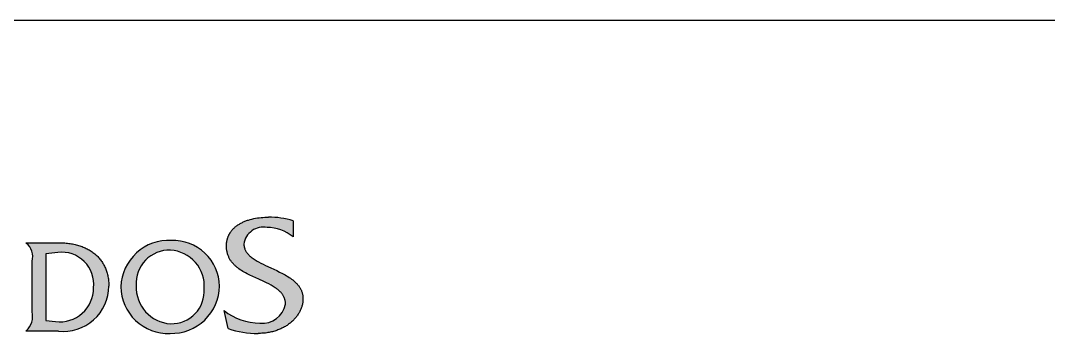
# Model space of a CAD drawing. Header units: millimetres. Extents: x 5066 to 5486, y -1867 to -1273.
# Drawn here: x 5154.71 to 5168.94, y -1717.88 to -1713.54 of the extents above; entities that cross this region are included whole.
import ezdxf

# ---------------------------------------------------------------- set-up
doc = ezdxf.new("R2010")
doc.units = ezdxf.units.MM
doc.header["$LTSCALE"] = 7
doc.header["$MEASUREMENT"] = 0
doc.layers.add('D', color=2, linetype='CONTINUOUS')
doc.layers.add('DWG', color=7, linetype='CONTINUOUS')

msp = doc.modelspace()

# ---------------------------------------------------------------- hatches: boundary and pattern name
at = {"layer": 'D', "extrusion": (0, 0, -1)}
msp.add_hatch(color=256, dxfattribs=at).paths.add_polyline_path([(-5157.585, -1717.808), (-5157.528, -1717.559), (-5157.541, -1717.569), (-5157.554, -1717.579), (-5157.568, -1717.588), (-5157.581, -1717.597), (-5157.596, -1717.606), (-5157.61, -1717.615), (-5157.624, -1717.624), (-5157.639, -1717.632), (-5157.654, -1717.64), (-5157.669, -1717.647), (-5157.684, -1717.655), (-5157.699, -1717.662), (-5157.715, -1717.668), (-5157.73, -1717.675), (-5157.746, -1717.681), (-5157.762, -1717.687), (-5157.778, -1717.692), (-5157.794, -1717.697), (-5157.81, -1717.702), (-5157.827, -1717.707), (-5157.843, -1717.711), (-5157.859, -1717.714), (-5157.876, -1717.718), (-5157.892, -1717.721), (-5157.909, -1717.724), (-5157.925, -1717.726), (-5157.942, -1717.728), (-5157.959, -1717.73), (-5157.975, -1717.732), (-5157.992, -1717.733), (-5158.008, -1717.733), (-5158.025, -1717.734), (-5158.032, -1717.734), (-5158.039, -1717.735), (-5158.046, -1717.735), (-5158.053, -1717.735), (-5158.06, -1717.735), (-5158.067, -1717.735), (-5158.074, -1717.735), (-5158.081, -1717.735), (-5158.089, -1717.734), (-5158.096, -1717.733), (-5158.103, -1717.732), (-5158.111, -1717.731), (-5158.118, -1717.73), (-5158.125, -1717.728), (-5158.133, -1717.727), (-5158.14, -1717.725), (-5158.148, -1717.723), (-5158.155, -1717.72), (-5158.162, -1717.718), (-5158.17, -1717.716), (-5158.177, -1717.713), (-5158.184, -1717.71), (-5158.191, -1717.707), (-5158.198, -1717.703), (-5158.205, -1717.7), (-5158.212, -1717.696), (-5158.219, -1717.693), (-5158.226, -1717.689), (-5158.233, -1717.684), (-5158.239, -1717.68), (-5158.246, -1717.676), (-5158.252, -1717.671), (-5158.259, -1717.666), (-5158.265, -1717.661), (-5158.271, -1717.656), (-5158.277, -1717.651), (-5158.283, -1717.646), (-5158.288, -1717.64), (-5158.294, -1717.635), (-5158.299, -1717.629), (-5158.304, -1717.623), (-5158.309, -1717.617), (-5158.314, -1717.611), (-5158.319, -1717.605), (-5158.324, -1717.599), (-5158.328, -1717.593), (-5158.332, -1717.586), (-5158.336, -1717.58), (-5158.34, -1717.573), (-5158.344, -1717.567), (-5158.348, -1717.56), (-5158.351, -1717.553), (-5158.354, -1717.547), (-5158.357, -1717.54), (-5158.36, -1717.533), (-5158.363, -1717.526), (-5158.366, -1717.52), (-5158.368, -1717.513), (-5158.37, -1717.506), (-5158.372, -1717.499), (-5158.374, -1717.492), (-5158.376, -1717.486), (-5158.378, -1717.479), (-5158.379, -1717.472), (-5158.379, -1717.464), (-5158.379, -1717.455), (-5158.378, -1717.447), (-5158.377, -1717.439), (-5158.376, -1717.431), (-5158.375, -1717.424), (-5158.373, -1717.416), (-5158.371, -1717.409), (-5158.369, -1717.401), (-5158.367, -1717.394), (-5158.364, -1717.387), (-5158.361, -1717.38), (-5158.358, -1717.373), (-5158.355, -1717.367), (-5158.352, -1717.36), (-5158.348, -1717.354), (-5158.344, -1717.347), (-5158.34, -1717.341), (-5158.336, -1717.335), (-5158.332, -1717.329), (-5158.327, -1717.323), (-5158.322, -1717.317), (-5158.317, -1717.311), (-5158.312, -1717.306), (-5158.307, -1717.3), (-5158.301, -1717.294), (-5158.296, -1717.289), (-5158.29, -1717.284), (-5158.284, -1717.278), (-5158.278, -1717.273), (-5158.272, -1717.268), (-5158.265, -1717.263), (-5158.252, -1717.253), (-5158.238, -1717.244), (-5158.224, -1717.234), (-5158.21, -1717.225), (-5158.194, -1717.216), (-5158.179, -1717.207), (-5158.147, -1717.19), (-5158.114, -1717.174), (-5158.079, -1717.158), (-5157.886, -1717.069), (-5157.846, -1717.049), (-5157.827, -1717.038), (-5157.807, -1717.028), (-5157.789, -1717.017), (-5157.77, -1717.005), (-5157.753, -1716.994), (-5157.735, -1716.982), (-5157.719, -1716.969), (-5157.711, -1716.963), (-5157.703, -1716.956), (-5157.695, -1716.949), (-5157.687, -1716.943), (-5157.68, -1716.936), (-5157.672, -1716.929), (-5157.665, -1716.921), (-5157.658, -1716.914), (-5157.652, -1716.907), (-5157.645, -1716.899), (-5157.639, -1716.891), (-5157.632, -1716.883), (-5157.627, -1716.875), (-5157.621, -1716.867), (-5157.615, -1716.859), (-5157.61, -1716.85), (-5157.605, -1716.841), (-5157.6, -1716.833), (-5157.596, -1716.824), (-5157.592, -1716.814), (-5157.588, -1716.805), (-5157.584, -1716.795), (-5157.58, -1716.785), (-5157.577, -1716.775), (-5157.574, -1716.765), (-5157.572, -1716.755), (-5157.569, -1716.744), (-5157.567, -1716.733), (-5157.566, -1716.722), (-5157.564, -1716.711), (-5157.563, -1716.7), (-5157.562, -1716.688), (-5157.562, -1716.676), (-5157.561, -1716.664), (-5157.562, -1716.65), (-5157.562, -1716.637), (-5157.563, -1716.63), (-5157.563, -1716.624), (-5157.564, -1716.617), (-5157.565, -1716.611), (-5157.566, -1716.604), (-5157.567, -1716.598), (-5157.568, -1716.592), (-5157.569, -1716.586), (-5157.571, -1716.58), (-5157.572, -1716.574), (-5157.574, -1716.568), (-5157.575, -1716.562), (-5157.577, -1716.556), (-5157.579, -1716.551), (-5157.581, -1716.545), (-5157.583, -1716.539), (-5157.585, -1716.534), (-5157.587, -1716.528), (-5157.59, -1716.523), (-5157.592, -1716.518), (-5157.595, -1716.512), (-5157.597, -1716.507), (-5157.6, -1716.502), (-5157.603, -1716.497), (-5157.606, -1716.492), (-5157.609, -1716.487), (-5157.612, -1716.482), (-5157.615, -1716.477), (-5157.618, -1716.472), (-5157.621, -1716.468), (-5157.628, -1716.458), (-5157.635, -1716.449), (-5157.642, -1716.441), (-5157.65, -1716.432), (-5157.658, -1716.424), (-5157.666, -1716.416), (-5157.675, -1716.408), (-5157.684, -1716.4), (-5157.693, -1716.393), (-5157.702, -1716.386), (-5157.711, -1716.379), (-5157.721, -1716.372), (-5157.731, -1716.366), (-5157.741, -1716.36), (-5157.752, -1716.354), (-5157.762, -1716.348), (-5157.773, -1716.342), (-5157.784, -1716.337), (-5157.795, -1716.332), (-5157.807, -1716.327), (-5157.818, -1716.322), (-5157.83, -1716.318), (-5157.841, -1716.313), (-5157.853, -1716.309), (-5157.865, -1716.305), (-5157.89, -1716.298), (-5157.914, -1716.291), (-5157.939, -1716.286), (-5157.965, -1716.281), (-5157.99, -1716.276), (-5158.016, -1716.273), (-5158.041, -1716.27), (-5158.067, -1716.268), (-5158.093, -1716.266), (-5158.118, -1716.265), (-5158.144, -1716.265), (-5158.165, -1716.265), (-5158.186, -1716.265), (-5158.208, -1716.266), (-5158.229, -1716.268), (-5158.251, -1716.269), (-5158.272, -1716.271), (-5158.294, -1716.274), (-5158.315, -1716.277), (-5158.336, -1716.28), (-5158.358, -1716.284), (-5158.379, -1716.288), (-5158.4, -1716.292), (-5158.421, -1716.297), (-5158.442, -1716.302), (-5158.463, -1716.308), (-5158.483, -1716.314), (-5158.483, -1716.538), (-5158.474, -1716.531), (-5158.464, -1716.523), (-5158.455, -1716.516), (-5158.445, -1716.509), (-5158.435, -1716.502), (-5158.425, -1716.496), (-5158.414, -1716.489), (-5158.404, -1716.483), (-5158.393, -1716.477), (-5158.383, -1716.471), (-5158.372, -1716.466), (-5158.361, -1716.46), (-5158.349, -1716.455), (-5158.338, -1716.45), (-5158.327, -1716.446), (-5158.315, -1716.441), (-5158.304, -1716.437), (-5158.292, -1716.433), (-5158.28, -1716.43), (-5158.268, -1716.426), (-5158.257, -1716.423), (-5158.245, -1716.421), (-5158.233, -1716.418), (-5158.221, -1716.416), (-5158.209, -1716.414), (-5158.197, -1716.412), (-5158.185, -1716.41), (-5158.172, -1716.409), (-5158.16, -1716.408), (-5158.148, -1716.407), (-5158.136, -1716.407), (-5158.124, -1716.407), (-5158.118, -1716.406), (-5158.111, -1716.405), (-5158.104, -1716.404), (-5158.098, -1716.403), (-5158.091, -1716.403), (-5158.084, -1716.402), (-5158.077, -1716.402), (-5158.07, -1716.402), (-5158.063, -1716.402), (-5158.056, -1716.403), (-5158.049, -1716.403), (-5158.042, -1716.404), (-5158.035, -1716.405), (-5158.028, -1716.406), (-5158.022, -1716.407), (-5158.015, -1716.409), (-5158.008, -1716.41), (-5158.001, -1716.412), (-5157.994, -1716.414), (-5157.988, -1716.416), (-5157.981, -1716.419), (-5157.975, -1716.421), (-5157.968, -1716.424), (-5157.962, -1716.426), (-5157.956, -1716.429), (-5157.949, -1716.432), (-5157.943, -1716.436), (-5157.937, -1716.439), (-5157.932, -1716.442), (-5157.926, -1716.446), (-5157.92, -1716.45), (-5157.915, -1716.454), (-5157.909, -1716.458), (-5157.904, -1716.462), (-5157.899, -1716.466), (-5157.893, -1716.471), (-5157.888, -1716.475), (-5157.883, -1716.48), (-5157.878, -1716.485), (-5157.874, -1716.49), (-5157.869, -1716.495), (-5157.864, -1716.5), (-5157.86, -1716.506), (-5157.856, -1716.511), (-5157.852, -1716.517), (-5157.848, -1716.522), (-5157.844, -1716.528), (-5157.84, -1716.534), (-5157.837, -1716.54), (-5157.833, -1716.546), (-5157.83, -1716.553), (-5157.827, -1716.559), (-5157.824, -1716.565), (-5157.821, -1716.572), (-5157.819, -1716.578), (-5157.816, -1716.585), (-5157.814, -1716.591), (-5157.812, -1716.598), (-5157.81, -1716.604), (-5157.808, -1716.611), (-5157.807, -1716.618), (-5157.806, -1716.624), (-5157.804, -1716.631), (-5157.803, -1716.638), (-5157.803, -1716.641), (-5157.803, -1716.645), (-5157.804, -1716.649), (-5157.804, -1716.652), (-5157.804, -1716.656), (-5157.804, -1716.66), (-5157.805, -1716.663), (-5157.805, -1716.667), (-5157.806, -1716.67), (-5157.807, -1716.674), (-5157.807, -1716.677), (-5157.808, -1716.681), (-5157.809, -1716.684), (-5157.81, -1716.687), (-5157.81, -1716.691), (-5157.811, -1716.694), (-5157.812, -1716.697), (-5157.814, -1716.701), (-5157.815, -1716.704), (-5157.816, -1716.707), (-5157.817, -1716.71), (-5157.818, -1716.714), (-5157.821, -1716.72), (-5157.824, -1716.726), (-5157.827, -1716.732), (-5157.831, -1716.738), (-5157.834, -1716.744), (-5157.838, -1716.75), (-5157.842, -1716.756), (-5157.847, -1716.762), (-5157.851, -1716.767), (-5157.856, -1716.773), (-5157.86, -1716.778), (-5157.865, -1716.784), (-5157.87, -1716.789), (-5157.876, -1716.795), (-5157.881, -1716.8), (-5157.887, -1716.805), (-5157.893, -1716.81), (-5157.899, -1716.815), (-5157.905, -1716.82), (-5157.917, -1716.83), (-5157.931, -1716.839), (-5157.944, -1716.849), (-5157.959, -1716.858), (-5157.973, -1716.867), (-5157.988, -1716.876), (-5158.004, -1716.884), (-5158.036, -1716.902), (-5158.07, -1716.918), (-5158.297, -1717.025), (-5158.337, -1717.045), (-5158.375, -1717.066), (-5158.394, -1717.077), (-5158.412, -1717.088), (-5158.43, -1717.099), (-5158.447, -1717.111), (-5158.464, -1717.123), (-5158.48, -1717.135), (-5158.488, -1717.142), (-5158.496, -1717.148), (-5158.503, -1717.155), (-5158.51, -1717.161), (-5158.517, -1717.168), (-5158.524, -1717.175), (-5158.531, -1717.182), (-5158.538, -1717.189), (-5158.544, -1717.196), (-5158.55, -1717.203), (-5158.556, -1717.21), (-5158.562, -1717.218), (-5158.567, -1717.226), (-5158.572, -1717.233), (-5158.577, -1717.241), (-5158.582, -1717.249), (-5158.587, -1717.258), (-5158.591, -1717.266), (-5158.595, -1717.274), (-5158.599, -1717.283), (-5158.602, -1717.292), (-5158.605, -1717.301), (-5158.608, -1717.31), (-5158.611, -1717.319), (-5158.613, -1717.328), (-5158.615, -1717.338), (-5158.617, -1717.347), (-5158.618, -1717.357), (-5158.62, -1717.367), (-5158.62, -1717.377), (-5158.621, -1717.388), (-5158.621, -1717.398), (-5158.621, -1717.409), (-5158.62, -1717.42), (-5158.619, -1717.431), (-5158.618, -1717.442), (-5158.617, -1717.452), (-5158.615, -1717.463), (-5158.613, -1717.474), (-5158.61, -1717.485), (-5158.607, -1717.496), (-5158.604, -1717.506), (-5158.6, -1717.517), (-5158.597, -1717.528), (-5158.592, -1717.538), (-5158.588, -1717.549), (-5158.583, -1717.559), (-5158.578, -1717.57), (-5158.572, -1717.58), (-5158.567, -1717.591), (-5158.561, -1717.601), (-5158.554, -1717.611), (-5158.547, -1717.621), (-5158.54, -1717.631), (-5158.533, -1717.641), (-5158.525, -1717.65), (-5158.518, -1717.66), (-5158.509, -1717.669), (-5158.501, -1717.679), (-5158.492, -1717.688), (-5158.483, -1717.697), (-5158.474, -1717.706), (-5158.464, -1717.715), (-5158.454, -1717.723), (-5158.444, -1717.732), (-5158.433, -1717.74), (-5158.422, -1717.748), (-5158.411, -1717.756), (-5158.4, -1717.764), (-5158.388, -1717.771), (-5158.377, -1717.778), (-5158.364, -1717.785), (-5158.352, -1717.792), (-5158.339, -1717.799), (-5158.326, -1717.805), (-5158.313, -1717.811), (-5158.3, -1717.817), (-5158.286, -1717.823), (-5158.272, -1717.828), (-5158.258, -1717.834), (-5158.244, -1717.839), (-5158.229, -1717.843), (-5158.214, -1717.847), (-5158.199, -1717.852), (-5158.183, -1717.855), (-5158.168, -1717.859), (-5158.152, -1717.862), (-5158.136, -1717.865), (-5158.119, -1717.867), (-5158.103, -1717.87), (-5158.086, -1717.872), (-5158.069, -1717.873), (-5158.052, -1717.874), (-5158.034, -1717.875), (-5158.016, -1717.876), (-5157.999, -1717.876), (-5157.972, -1717.876), (-5157.946, -1717.875), (-5157.92, -1717.874), (-5157.894, -1717.872), (-5157.867, -1717.87), (-5157.841, -1717.867), (-5157.815, -1717.864), (-5157.789, -1717.86), (-5157.763, -1717.855), (-5157.737, -1717.85), (-5157.711, -1717.844), (-5157.686, -1717.838), (-5157.66, -1717.831), (-5157.635, -1717.824), (-5157.61, -1717.816)], flags=0)
h = msp.add_hatch(color=256, dxfattribs=at)
h.paths.add_polyline_path([(-5156.798, -1716.588), (-5156.814, -1716.588), (-5156.83, -1716.588), (-5156.845, -1716.588), (-5156.861, -1716.589), (-5156.877, -1716.59), (-5156.893, -1716.592), (-5156.909, -1716.594), (-5156.924, -1716.596), (-5156.94, -1716.599), (-5156.956, -1716.602), (-5156.972, -1716.606), (-5156.987, -1716.61), (-5157.003, -1716.614), (-5157.018, -1716.619), (-5157.034, -1716.624), (-5157.049, -1716.629), (-5157.064, -1716.635), (-5157.079, -1716.641), (-5157.094, -1716.648), (-5157.108, -1716.655), (-5157.123, -1716.662), (-5157.137, -1716.67), (-5157.151, -1716.678), (-5157.164, -1716.687), (-5157.178, -1716.695), (-5157.191, -1716.704), (-5157.204, -1716.714), (-5157.217, -1716.723), (-5157.229, -1716.733), (-5157.241, -1716.743), (-5157.253, -1716.753), (-5157.264, -1716.764), (-5157.276, -1716.775), (-5157.287, -1716.786), (-5157.297, -1716.798), (-5157.308, -1716.809), (-5157.318, -1716.821), (-5157.328, -1716.834), (-5157.338, -1716.847), (-5157.347, -1716.86), (-5157.356, -1716.873), (-5157.365, -1716.886), (-5157.373, -1716.9), (-5157.382, -1716.914), (-5157.389, -1716.928), (-5157.397, -1716.942), (-5157.404, -1716.957), (-5157.411, -1716.972), (-5157.417, -1716.987), (-5157.423, -1717.002), (-5157.428, -1717.017), (-5157.434, -1717.032), (-5157.438, -1717.048), (-5157.443, -1717.063), (-5157.447, -1717.079), (-5157.45, -1717.094), (-5157.454, -1717.11), (-5157.456, -1717.126), (-5157.459, -1717.141), (-5157.461, -1717.157), (-5157.463, -1717.173), (-5157.464, -1717.189), (-5157.465, -1717.204), (-5157.465, -1717.22), (-5157.465, -1717.236), (-5157.464, -1717.252), (-5157.463, -1717.268), (-5157.461, -1717.284), (-5157.459, -1717.301), (-5157.457, -1717.317), (-5157.454, -1717.333), (-5157.451, -1717.349), (-5157.447, -1717.366), (-5157.443, -1717.382), (-5157.438, -1717.398), (-5157.433, -1717.414), (-5157.428, -1717.429), (-5157.422, -1717.445), (-5157.416, -1717.461), (-5157.41, -1717.476), (-5157.403, -1717.491), (-5157.396, -1717.506), (-5157.388, -1717.521), (-5157.38, -1717.536), (-5157.372, -1717.55), (-5157.363, -1717.565), (-5157.354, -1717.579), (-5157.345, -1717.592), (-5157.335, -1717.606), (-5157.325, -1717.619), (-5157.315, -1717.632), (-5157.305, -1717.644), (-5157.294, -1717.656), (-5157.283, -1717.668), (-5157.271, -1717.68), (-5157.26, -1717.691), (-5157.248, -1717.702), (-5157.236, -1717.713), (-5157.224, -1717.724), (-5157.211, -1717.734), (-5157.198, -1717.744), (-5157.185, -1717.753), (-5157.171, -1717.763), (-5157.157, -1717.772), (-5157.143, -1717.78), (-5157.129, -1717.789), (-5157.114, -1717.797), (-5157.099, -1717.805), (-5157.084, -1717.812), (-5157.069, -1717.819), (-5157.054, -1717.825), (-5157.038, -1717.832), (-5157.023, -1717.837), (-5157.007, -1717.843), (-5156.991, -1717.848), (-5156.975, -1717.852), (-5156.959, -1717.856), (-5156.942, -1717.86), (-5156.926, -1717.864), (-5156.91, -1717.866), (-5156.894, -1717.869), (-5156.877, -1717.871), (-5156.861, -1717.873), (-5156.845, -1717.874), (-5156.828, -1717.875), (-5156.812, -1717.875), (-5156.796, -1717.875), (-5156.78, -1717.875), (-5156.764, -1717.876), (-5156.748, -1717.876), (-5156.732, -1717.875), (-5156.715, -1717.875), (-5156.699, -1717.874), (-5156.683, -1717.872), (-5156.667, -1717.87), (-5156.651, -1717.868), (-5156.634, -1717.865), (-5156.618, -1717.862), (-5156.602, -1717.858), (-5156.586, -1717.854), (-5156.57, -1717.85), (-5156.554, -1717.845), (-5156.539, -1717.84), (-5156.523, -1717.834), (-5156.508, -1717.828), (-5156.492, -1717.822), (-5156.477, -1717.815), (-5156.462, -1717.808), (-5156.448, -1717.8), (-5156.433, -1717.792), (-5156.419, -1717.784), (-5156.405, -1717.776), (-5156.391, -1717.767), (-5156.378, -1717.758), (-5156.364, -1717.748), (-5156.351, -1717.738), (-5156.339, -1717.728), (-5156.326, -1717.718), (-5156.314, -1717.707), (-5156.303, -1717.696), (-5156.291, -1717.685), (-5156.28, -1717.674), (-5156.269, -1717.662), (-5156.258, -1717.65), (-5156.248, -1717.637), (-5156.238, -1717.625), (-5156.228, -1717.612), (-5156.218, -1717.598), (-5156.209, -1717.585), (-5156.2, -1717.571), (-5156.192, -1717.557), (-5156.183, -1717.543), (-5156.175, -1717.528), (-5156.168, -1717.513), (-5156.161, -1717.498), (-5156.154, -1717.483), (-5156.147, -1717.468), (-5156.141, -1717.453), (-5156.136, -1717.437), (-5156.131, -1717.421), (-5156.126, -1717.406), (-5156.121, -1717.39), (-5156.117, -1717.374), (-5156.114, -1717.358), (-5156.111, -1717.342), (-5156.108, -1717.325), (-5156.106, -1717.309), (-5156.104, -1717.293), (-5156.102, -1717.277), (-5156.101, -1717.261), (-5156.1, -1717.245), (-5156.1, -1717.229), (-5156.101, -1717.213), (-5156.102, -1717.197), (-5156.103, -1717.181), (-5156.105, -1717.164), (-5156.108, -1717.148), (-5156.11, -1717.132), (-5156.113, -1717.116), (-5156.117, -1717.1), (-5156.121, -1717.084), (-5156.125, -1717.068), (-5156.13, -1717.052), (-5156.135, -1717.036), (-5156.141, -1717.02), (-5156.147, -1717.004), (-5156.153, -1716.989), (-5156.16, -1716.974), (-5156.167, -1716.959), (-5156.175, -1716.944), (-5156.182, -1716.929), (-5156.191, -1716.914), (-5156.199, -1716.9), (-5156.208, -1716.886), (-5156.218, -1716.872), (-5156.227, -1716.859), (-5156.237, -1716.846), (-5156.247, -1716.833), (-5156.258, -1716.82), (-5156.269, -1716.808), (-5156.28, -1716.796), (-5156.291, -1716.784), (-5156.302, -1716.773), (-5156.314, -1716.762), (-5156.326, -1716.751), (-5156.339, -1716.74), (-5156.351, -1716.73), (-5156.364, -1716.72), (-5156.377, -1716.711), (-5156.391, -1716.701), (-5156.405, -1716.692), (-5156.419, -1716.683), (-5156.433, -1716.675), (-5156.447, -1716.667), (-5156.462, -1716.659), (-5156.477, -1716.652), (-5156.492, -1716.645), (-5156.508, -1716.638), (-5156.523, -1716.632), (-5156.539, -1716.626), (-5156.555, -1716.621), (-5156.571, -1716.616), (-5156.587, -1716.611), (-5156.603, -1716.607), (-5156.619, -1716.603), (-5156.635, -1716.6), (-5156.652, -1716.597), (-5156.668, -1716.594), (-5156.684, -1716.592), (-5156.701, -1716.59), (-5156.717, -1716.589), (-5156.734, -1716.588), (-5156.75, -1716.588), (-5156.766, -1716.587), (-5156.782, -1716.588)], flags=0)
h.paths.add_polyline_path([(-5156.785, -1716.723), (-5156.797, -1716.723), (-5156.809, -1716.724), (-5156.822, -1716.726), (-5156.834, -1716.727), (-5156.846, -1716.729), (-5156.858, -1716.732), (-5156.87, -1716.734), (-5156.882, -1716.737), (-5156.894, -1716.74), (-5156.906, -1716.744), (-5156.918, -1716.748), (-5156.93, -1716.752), (-5156.941, -1716.756), (-5156.953, -1716.761), (-5156.964, -1716.766), (-5156.976, -1716.772), (-5156.987, -1716.777), (-5156.998, -1716.783), (-5157.009, -1716.789), (-5157.02, -1716.796), (-5157.03, -1716.802), (-5157.041, -1716.809), (-5157.051, -1716.817), (-5157.061, -1716.824), (-5157.07, -1716.832), (-5157.08, -1716.84), (-5157.089, -1716.848), (-5157.098, -1716.856), (-5157.107, -1716.864), (-5157.116, -1716.873), (-5157.124, -1716.882), (-5157.132, -1716.891), (-5157.14, -1716.9), (-5157.148, -1716.91), (-5157.155, -1716.919), (-5157.162, -1716.929), (-5157.169, -1716.939), (-5157.176, -1716.949), (-5157.183, -1716.96), (-5157.189, -1716.971), (-5157.195, -1716.981), (-5157.201, -1716.992), (-5157.206, -1717.004), (-5157.211, -1717.015), (-5157.216, -1717.026), (-5157.221, -1717.038), (-5157.225, -1717.05), (-5157.23, -1717.062), (-5157.233, -1717.074), (-5157.237, -1717.086), (-5157.24, -1717.098), (-5157.243, -1717.11), (-5157.245, -1717.122), (-5157.248, -1717.135), (-5157.249, -1717.147), (-5157.251, -1717.159), (-5157.252, -1717.172), (-5157.253, -1717.184), (-5157.254, -1717.196), (-5157.254, -1717.208), (-5157.254, -1717.221), (-5157.254, -1717.233), (-5157.254, -1717.245), (-5157.253, -1717.257), (-5157.253, -1717.268), (-5157.254, -1717.28), (-5157.254, -1717.292), (-5157.254, -1717.303), (-5157.253, -1717.315), (-5157.252, -1717.327), (-5157.251, -1717.338), (-5157.25, -1717.35), (-5157.248, -1717.362), (-5157.246, -1717.374), (-5157.244, -1717.385), (-5157.241, -1717.397), (-5157.238, -1717.408), (-5157.235, -1717.42), (-5157.231, -1717.431), (-5157.227, -1717.443), (-5157.223, -1717.454), (-5157.218, -1717.465), (-5157.213, -1717.476), (-5157.208, -1717.487), (-5157.203, -1717.497), (-5157.197, -1717.508), (-5157.192, -1717.518), (-5157.185, -1717.528), (-5157.179, -1717.538), (-5157.172, -1717.548), (-5157.166, -1717.558), (-5157.158, -1717.567), (-5157.151, -1717.576), (-5157.144, -1717.585), (-5157.136, -1717.593), (-5157.128, -1717.602), (-5157.12, -1717.61), (-5157.112, -1717.618), (-5157.103, -1717.626), (-5157.095, -1717.634), (-5157.086, -1717.641), (-5157.076, -1717.648), (-5157.067, -1717.655), (-5157.057, -1717.662), (-5157.047, -1717.669), (-5157.037, -1717.675), (-5157.027, -1717.681), (-5157.017, -1717.687), (-5157.006, -1717.692), (-5156.995, -1717.698), (-5156.984, -1717.703), (-5156.973, -1717.707), (-5156.962, -1717.712), (-5156.951, -1717.716), (-5156.94, -1717.72), (-5156.928, -1717.723), (-5156.917, -1717.726), (-5156.905, -1717.729), (-5156.894, -1717.732), (-5156.882, -1717.734), (-5156.87, -1717.736), (-5156.859, -1717.738), (-5156.847, -1717.739), (-5156.835, -1717.74), (-5156.824, -1717.741), (-5156.812, -1717.741), (-5156.8, -1717.741), (-5156.789, -1717.741), (-5156.778, -1717.74), (-5156.767, -1717.739), (-5156.755, -1717.738), (-5156.744, -1717.737), (-5156.733, -1717.735), (-5156.721, -1717.733), (-5156.71, -1717.73), (-5156.698, -1717.728), (-5156.686, -1717.725), (-5156.675, -1717.722), (-5156.663, -1717.718), (-5156.652, -1717.714), (-5156.64, -1717.71), (-5156.629, -1717.706), (-5156.617, -1717.701), (-5156.606, -1717.696), (-5156.595, -1717.69), (-5156.583, -1717.685), (-5156.572, -1717.679), (-5156.561, -1717.673), (-5156.55, -1717.666), (-5156.54, -1717.659), (-5156.529, -1717.652), (-5156.518, -1717.644), (-5156.508, -1717.637), (-5156.498, -1717.629), (-5156.488, -1717.62), (-5156.478, -1717.612), (-5156.469, -1717.603), (-5156.459, -1717.594), (-5156.45, -1717.585), (-5156.442, -1717.575), (-5156.433, -1717.565), (-5156.425, -1717.555), (-5156.417, -1717.545), (-5156.409, -1717.535), (-5156.401, -1717.524), (-5156.394, -1717.513), (-5156.387, -1717.502), (-5156.38, -1717.491), (-5156.374, -1717.48), (-5156.368, -1717.469), (-5156.362, -1717.457), (-5156.357, -1717.446), (-5156.352, -1717.434), (-5156.347, -1717.423), (-5156.343, -1717.411), (-5156.338, -1717.399), (-5156.335, -1717.387), (-5156.331, -1717.375), (-5156.328, -1717.363), (-5156.325, -1717.352), (-5156.322, -1717.34), (-5156.32, -1717.328), (-5156.318, -1717.316), (-5156.316, -1717.304), (-5156.315, -1717.292), (-5156.314, -1717.281), (-5156.313, -1717.269), (-5156.312, -1717.258), (-5156.312, -1717.246), (-5156.312, -1717.235), (-5156.312, -1717.223), (-5156.312, -1717.212), (-5156.312, -1717.201), (-5156.311, -1717.189), (-5156.311, -1717.177), (-5156.312, -1717.165), (-5156.312, -1717.153), (-5156.313, -1717.142), (-5156.314, -1717.13), (-5156.316, -1717.118), (-5156.318, -1717.106), (-5156.32, -1717.094), (-5156.322, -1717.082), (-5156.325, -1717.07), (-5156.328, -1717.059), (-5156.331, -1717.047), (-5156.335, -1717.035), (-5156.339, -1717.024), (-5156.343, -1717.012), (-5156.348, -1717.001), (-5156.353, -1716.99), (-5156.358, -1716.979), (-5156.364, -1716.968), (-5156.369, -1716.958), (-5156.375, -1716.947), (-5156.382, -1716.937), (-5156.388, -1716.927), (-5156.395, -1716.917), (-5156.402, -1716.907), (-5156.409, -1716.898), (-5156.417, -1716.889), (-5156.424, -1716.88), (-5156.432, -1716.871), (-5156.44, -1716.862), (-5156.448, -1716.854), (-5156.457, -1716.846), (-5156.466, -1716.838), (-5156.474, -1716.83), (-5156.484, -1716.823), (-5156.493, -1716.815), (-5156.503, -1716.808), (-5156.513, -1716.802), (-5156.523, -1716.795), (-5156.533, -1716.788), (-5156.543, -1716.782), (-5156.554, -1716.777), (-5156.565, -1716.771), (-5156.576, -1716.766), (-5156.587, -1716.761), (-5156.598, -1716.756), (-5156.609, -1716.751), (-5156.621, -1716.747), (-5156.632, -1716.744), (-5156.644, -1716.74), (-5156.655, -1716.737), (-5156.667, -1716.734), (-5156.679, -1716.731), (-5156.691, -1716.729), (-5156.703, -1716.727), (-5156.715, -1716.726), (-5156.726, -1716.724), (-5156.738, -1716.723), (-5156.75, -1716.723), (-5156.762, -1716.722), (-5156.774, -1716.722)], flags=0)
h = msp.add_hatch(color=256, dxfattribs=at)
h.paths.add_polyline_path([(-5154.87, -1716.875), (-5154.871, -1716.871), (-5154.872, -1716.867), (-5154.873, -1716.863), (-5154.874, -1716.859), (-5154.875, -1716.855), (-5154.876, -1716.851), (-5154.877, -1716.847), (-5154.877, -1716.843), (-5154.878, -1716.838), (-5154.878, -1716.834), (-5154.879, -1716.83), (-5154.879, -1716.825), (-5154.879, -1716.821), (-5154.879, -1716.817), (-5154.88, -1716.812), (-5154.88, -1716.808), (-5154.879, -1716.804), (-5154.879, -1716.799), (-5154.879, -1716.795), (-5154.879, -1716.79), (-5154.878, -1716.786), (-5154.878, -1716.781), (-5154.877, -1716.777), (-5154.876, -1716.773), (-5154.876, -1716.768), (-5154.875, -1716.764), (-5154.874, -1716.759), (-5154.873, -1716.755), (-5154.872, -1716.751), (-5154.871, -1716.746), (-5154.869, -1716.742), (-5154.868, -1716.738), (-5154.867, -1716.734), (-5154.865, -1716.729), (-5154.863, -1716.725), (-5154.862, -1716.721), (-5154.86, -1716.717), (-5154.858, -1716.713), (-5154.856, -1716.709), (-5154.854, -1716.705), (-5154.852, -1716.701), (-5154.85, -1716.697), (-5154.848, -1716.693), (-5154.845, -1716.689), (-5154.843, -1716.685), (-5154.841, -1716.682), (-5154.838, -1716.678), (-5154.836, -1716.674), (-5154.833, -1716.671), (-5154.83, -1716.667), (-5154.828, -1716.664), (-5154.825, -1716.661), (-5154.822, -1716.657), (-5154.819, -1716.654), (-5154.816, -1716.651), (-5154.813, -1716.648), (-5154.81, -1716.645), (-5154.807, -1716.642), (-5154.804, -1716.639), (-5154.801, -1716.636), (-5154.798, -1716.633), (-5154.795, -1716.631), (-5154.792, -1716.628), (-5154.788, -1716.626), (-5154.788, -1716.62), (-5155.245, -1716.62), (-5155.284, -1716.621), (-5155.303, -1716.622), (-5155.322, -1716.623), (-5155.341, -1716.624), (-5155.36, -1716.626), (-5155.378, -1716.628), (-5155.396, -1716.631), (-5155.414, -1716.634), (-5155.431, -1716.637), (-5155.449, -1716.64), (-5155.466, -1716.644), (-5155.483, -1716.648), (-5155.499, -1716.652), (-5155.515, -1716.657), (-5155.531, -1716.662), (-5155.547, -1716.667), (-5155.562, -1716.673), (-5155.578, -1716.679), (-5155.592, -1716.685), (-5155.607, -1716.691), (-5155.621, -1716.698), (-5155.635, -1716.705), (-5155.649, -1716.713), (-5155.663, -1716.72), (-5155.676, -1716.728), (-5155.689, -1716.737), (-5155.701, -1716.745), (-5155.713, -1716.754), (-5155.725, -1716.763), (-5155.737, -1716.772), (-5155.748, -1716.782), (-5155.759, -1716.792), (-5155.77, -1716.802), (-5155.78, -1716.812), (-5155.79, -1716.823), (-5155.8, -1716.834), (-5155.81, -1716.845), (-5155.819, -1716.857), (-5155.827, -1716.868), (-5155.836, -1716.88), (-5155.844, -1716.893), (-5155.852, -1716.905), (-5155.859, -1716.918), (-5155.866, -1716.931), (-5155.873, -1716.944), (-5155.879, -1716.958), (-5155.886, -1716.971), (-5155.891, -1716.985), (-5155.897, -1716.999), (-5155.902, -1717.014), (-5155.906, -1717.028), (-5155.911, -1717.043), (-5155.915, -1717.058), (-5155.918, -1717.074), (-5155.921, -1717.089), (-5155.924, -1717.105), (-5155.927, -1717.121), (-5155.929, -1717.137), (-5155.93, -1717.154), (-5155.932, -1717.17), (-5155.933, -1717.187), (-5155.933, -1717.204), (-5155.934, -1717.222), (-5155.933, -1717.238), (-5155.932, -1717.254), (-5155.931, -1717.27), (-5155.93, -1717.286), (-5155.928, -1717.302), (-5155.925, -1717.319), (-5155.922, -1717.335), (-5155.919, -1717.351), (-5155.915, -1717.367), (-5155.911, -1717.383), (-5155.907, -1717.399), (-5155.902, -1717.415), (-5155.896, -1717.431), (-5155.89, -1717.446), (-5155.884, -1717.462), (-5155.877, -1717.477), (-5155.87, -1717.492), (-5155.863, -1717.507), (-5155.855, -1717.522), (-5155.847, -1717.536), (-5155.838, -1717.551), (-5155.829, -1717.565), (-5155.82, -1717.578), (-5155.81, -1717.592), (-5155.8, -1717.605), (-5155.79, -1717.618), (-5155.779, -1717.63), (-5155.768, -1717.643), (-5155.757, -1717.655), (-5155.746, -1717.666), (-5155.734, -1717.677), (-5155.722, -1717.688), (-5155.71, -1717.699), (-5155.698, -1717.709), (-5155.685, -1717.719), (-5155.672, -1717.729), (-5155.659, -1717.738), (-5155.645, -1717.747), (-5155.631, -1717.756), (-5155.617, -1717.764), (-5155.603, -1717.772), (-5155.588, -1717.78), (-5155.573, -1717.787), (-5155.558, -1717.794), (-5155.543, -1717.801), (-5155.527, -1717.807), (-5155.511, -1717.813), (-5155.495, -1717.818), (-5155.479, -1717.823), (-5155.463, -1717.828), (-5155.447, -1717.832), (-5155.431, -1717.835), (-5155.415, -1717.839), (-5155.398, -1717.841), (-5155.382, -1717.844), (-5155.365, -1717.846), (-5155.349, -1717.847), (-5155.332, -1717.848), (-5155.316, -1717.849), (-5155.3, -1717.849), (-5155.283, -1717.849), (-5155.267, -1717.848), (-5155.251, -1717.847), (-5155.235, -1717.845), (-5154.788, -1717.845), (-5154.788, -1717.84), (-5154.795, -1717.834), (-5154.801, -1717.828), (-5154.807, -1717.822), (-5154.813, -1717.815), (-5154.819, -1717.808), (-5154.824, -1717.801), (-5154.83, -1717.794), (-5154.835, -1717.786), (-5154.84, -1717.779), (-5154.844, -1717.771), (-5154.849, -1717.763), (-5154.853, -1717.755), (-5154.855, -1717.75), (-5154.856, -1717.746), (-5154.858, -1717.742), (-5154.86, -1717.738), (-5154.862, -1717.733), (-5154.863, -1717.729), (-5154.865, -1717.724), (-5154.866, -1717.72), (-5154.867, -1717.716), (-5154.869, -1717.711), (-5154.87, -1717.707), (-5154.871, -1717.702), (-5154.872, -1717.698), (-5154.873, -1717.693), (-5154.874, -1717.689), (-5154.875, -1717.684), (-5154.876, -1717.675), (-5154.877, -1717.666), (-5154.878, -1717.657), (-5154.878, -1717.648), (-5154.878, -1717.639), (-5154.878, -1717.629), (-5154.877, -1717.621), (-5154.876, -1717.612), (-5154.875, -1717.603), (-5154.874, -1717.594), (-5154.872, -1717.586), (-5154.87, -1717.577)], flags=0)
h.paths.add_polyline_path([(-5155.228, -1716.754), (-5155.24, -1716.753), (-5155.252, -1716.752), (-5155.264, -1716.751), (-5155.276, -1716.751), (-5155.289, -1716.751), (-5155.301, -1716.751), (-5155.314, -1716.752), (-5155.326, -1716.753), (-5155.339, -1716.755), (-5155.351, -1716.756), (-5155.364, -1716.758), (-5155.376, -1716.761), (-5155.388, -1716.764), (-5155.401, -1716.767), (-5155.413, -1716.771), (-5155.425, -1716.775), (-5155.437, -1716.779), (-5155.449, -1716.784), (-5155.46, -1716.788), (-5155.472, -1716.794), (-5155.483, -1716.799), (-5155.494, -1716.805), (-5155.505, -1716.812), (-5155.516, -1716.818), (-5155.527, -1716.825), (-5155.537, -1716.832), (-5155.547, -1716.839), (-5155.557, -1716.847), (-5155.566, -1716.855), (-5155.576, -1716.863), (-5155.585, -1716.871), (-5155.593, -1716.879), (-5155.602, -1716.888), (-5155.61, -1716.897), (-5155.618, -1716.906), (-5155.626, -1716.915), (-5155.634, -1716.925), (-5155.641, -1716.935), (-5155.648, -1716.945), (-5155.655, -1716.956), (-5155.662, -1716.967), (-5155.668, -1716.978), (-5155.674, -1716.989), (-5155.68, -1717), (-5155.685, -1717.011), (-5155.69, -1717.023), (-5155.695, -1717.035), (-5155.699, -1717.047), (-5155.703, -1717.059), (-5155.707, -1717.071), (-5155.71, -1717.083), (-5155.713, -1717.096), (-5155.716, -1717.108), (-5155.718, -1717.12), (-5155.72, -1717.133), (-5155.722, -1717.145), (-5155.723, -1717.158), (-5155.724, -1717.17), (-5155.724, -1717.183), (-5155.724, -1717.195), (-5155.724, -1717.207), (-5155.723, -1717.22), (-5155.722, -1717.232), (-5155.721, -1717.244), (-5155.721, -1717.256), (-5155.721, -1717.268), (-5155.72, -1717.28), (-5155.719, -1717.293), (-5155.718, -1717.305), (-5155.716, -1717.317), (-5155.714, -1717.329), (-5155.712, -1717.342), (-5155.709, -1717.354), (-5155.706, -1717.366), (-5155.703, -1717.378), (-5155.699, -1717.39), (-5155.695, -1717.402), (-5155.691, -1717.414), (-5155.686, -1717.426), (-5155.681, -1717.437), (-5155.676, -1717.449), (-5155.67, -1717.46), (-5155.664, -1717.471), (-5155.658, -1717.482), (-5155.652, -1717.493), (-5155.645, -1717.504), (-5155.638, -1717.514), (-5155.631, -1717.524), (-5155.623, -1717.534), (-5155.615, -1717.544), (-5155.607, -1717.553), (-5155.599, -1717.562), (-5155.591, -1717.571), (-5155.582, -1717.58), (-5155.574, -1717.589), (-5155.565, -1717.597), (-5155.556, -1717.605), (-5155.546, -1717.612), (-5155.536, -1717.62), (-5155.527, -1717.627), (-5155.517, -1717.634), (-5155.506, -1717.641), (-5155.496, -1717.648), (-5155.485, -1717.654), (-5155.474, -1717.66), (-5155.463, -1717.666), (-5155.452, -1717.671), (-5155.44, -1717.676), (-5155.428, -1717.681), (-5155.417, -1717.686), (-5155.405, -1717.69), (-5155.393, -1717.694), (-5155.381, -1717.697), (-5155.368, -1717.701), (-5155.356, -1717.704), (-5155.344, -1717.706), (-5155.332, -1717.708), (-5155.319, -1717.71), (-5155.307, -1717.712), (-5155.294, -1717.713), (-5155.282, -1717.714), (-5155.269, -1717.715), (-5155.257, -1717.715), (-5155.245, -1717.715), (-5155.232, -1717.714), (-5155.22, -1717.714), (-5155.208, -1717.713), (-5155.196, -1717.711), (-5155.06, -1717.698), (-5155.06, -1716.775)], flags=0)

# ---------------------------------------------------------------- linework, layer by layer
at = {"layer": 'D'}
for p, q in [((5157.841, -1716.313), (5157.853, -1716.309)), ((5157.853, -1716.309), (5157.865, -1716.305)), ((5157.865, -1716.305), (5157.89, -1716.298)), ((5157.89, -1716.298), (5157.914, -1716.291)), ((5157.914, -1716.291), (5157.939, -1716.286)), ((5157.939, -1716.286), (5157.965, -1716.281)), ((5157.965, -1716.281), (5157.99, -1716.276)), ((5157.99, -1716.276), (5158.016, -1716.273)), ((5158.016, -1716.273), (5158.041, -1716.27)), ((5158.041, -1716.27), (5158.067, -1716.268)), ((5158.067, -1716.268), (5158.093, -1716.266)), ((5158.093, -1716.266), (5158.118, -1716.265)), ((5158.118, -1716.265), (5158.144, -1716.265)), ((5157.628, -1716.458), (5157.635, -1716.449)), ((5157.635, -1716.449), (5157.642, -1716.441)), ((5157.642, -1716.441), (5157.65, -1716.432)), ((5157.65, -1716.432), (5157.658, -1716.424)), ((5157.658, -1716.424), (5157.666, -1716.416)), ((5157.666, -1716.416), (5157.675, -1716.408)), ((5157.675, -1716.408), (5157.684, -1716.4)), ((5157.684, -1716.4), (5157.693, -1716.393)), ((5157.693, -1716.393), (5157.702, -1716.386)), ((5157.702, -1716.386), (5157.711, -1716.379)), ((5157.711, -1716.379), (5157.721, -1716.372)), ((5157.721, -1716.372), (5157.731, -1716.366)), ((5157.731, -1716.366), (5157.741, -1716.36)), ((5157.741, -1716.36), (5157.752, -1716.354)), ((5157.752, -1716.354), (5157.762, -1716.348)), ((5157.762, -1716.348), (5157.773, -1716.342)), ((5157.773, -1716.342), (5157.784, -1716.337)), ((5157.784, -1716.337), (5157.795, -1716.332)), ((5157.795, -1716.332), (5157.807, -1716.327)), ((5157.807, -1716.327), (5157.818, -1716.322)), ((5157.818, -1716.322), (5157.83, -1716.318)), ((5157.83, -1716.318), (5157.841, -1716.313)), ((5158.483, -1716.314), (5158.483, -1716.538)), ((5157.567, -1716.598), (5157.568, -1716.592)), ((5157.568, -1716.592), (5157.569, -1716.586)), ((5157.569, -1716.586), (5157.571, -1716.58)), ((5157.571, -1716.58), (5157.572, -1716.574)), ((5157.572, -1716.574), (5157.574, -1716.568)), ((5157.574, -1716.568), (5157.575, -1716.562)), ((5157.575, -1716.562), (5157.577, -1716.556)), ((5157.577, -1716.556), (5157.579, -1716.551)), ((5157.579, -1716.551), (5157.581, -1716.545)), ((5157.581, -1716.545), (5157.583, -1716.539)), ((5157.583, -1716.539), (5157.585, -1716.534)), ((5157.585, -1716.534), (5157.587, -1716.528)), ((5157.587, -1716.528), (5157.59, -1716.523)), ((5157.59, -1716.523), (5157.592, -1716.518)), ((5157.592, -1716.518), (5157.595, -1716.512)), ((5157.595, -1716.512), (5157.597, -1716.507)), ((5157.597, -1716.507), (5157.6, -1716.502)), ((5157.6, -1716.502), (5157.603, -1716.497)), ((5157.603, -1716.497), (5157.606, -1716.492)), ((5157.606, -1716.492), (5157.609, -1716.487)), ((5157.609, -1716.487), (5157.612, -1716.482)), ((5157.612, -1716.482), (5157.615, -1716.477)), ((5157.615, -1716.477), (5157.618, -1716.472)), ((5157.618, -1716.472), (5157.621, -1716.468)), ((5157.621, -1716.468), (5157.628, -1716.458)), ((5154.788, -1716.62), (5155.245, -1716.62)), ((5154.788, -1716.626), (5154.788, -1716.62)), ((5155.245, -1716.62), (5155.284, -1716.621)), ((5155.284, -1716.621), (5155.303, -1716.622)), ((5155.303, -1716.622), (5155.322, -1716.623)), ((5155.322, -1716.623), (5155.341, -1716.624)), ((5155.341, -1716.624), (5155.36, -1716.626)), ((5155.36, -1716.626), (5155.378, -1716.628)), ((5155.378, -1716.628), (5155.396, -1716.631)), ((5155.396, -1716.631), (5155.414, -1716.634)), ((5155.414, -1716.634), (5155.431, -1716.637)), ((5155.431, -1716.637), (5155.449, -1716.64)), ((5155.449, -1716.64), (5155.466, -1716.644)), ((5155.466, -1716.644), (5155.483, -1716.648)), ((5155.483, -1716.648), (5155.499, -1716.652)), ((5155.499, -1716.652), (5155.515, -1716.657)), ((5155.515, -1716.657), (5155.531, -1716.662)), ((5155.531, -1716.662), (5155.547, -1716.667)), ((5155.547, -1716.667), (5155.562, -1716.673)), ((5155.562, -1716.673), (5155.578, -1716.679)), ((5155.578, -1716.679), (5155.592, -1716.685)), ((5155.592, -1716.685), (5155.607, -1716.691)), ((5155.607, -1716.691), (5155.621, -1716.698)), ((5155.621, -1716.698), (5155.635, -1716.705)), ((5155.635, -1716.705), (5155.649, -1716.713)), ((5155.649, -1716.713), (5155.663, -1716.72)), ((5155.663, -1716.72), (5155.676, -1716.728)), ((5155.676, -1716.728), (5155.689, -1716.737)), ((5157.561, -1716.664), (5157.562, -1716.65)), ((5157.562, -1716.676), (5157.561, -1716.664)), ((5157.562, -1716.637), (5157.563, -1716.63)), ((5157.562, -1716.65), (5157.562, -1716.637)), ((5157.562, -1716.688), (5157.562, -1716.676)), ((5157.563, -1716.7), (5157.562, -1716.688)), ((5157.563, -1716.624), (5157.564, -1716.617)), ((5157.563, -1716.63), (5157.563, -1716.624)), ((5157.564, -1716.711), (5157.563, -1716.7)), ((5157.564, -1716.617), (5157.565, -1716.611)), ((5157.566, -1716.722), (5157.564, -1716.711)), ((5157.565, -1716.611), (5157.566, -1716.604)), ((5157.566, -1716.604), (5157.567, -1716.598)), ((5157.567, -1716.733), (5157.566, -1716.722)), ((5157.569, -1716.744), (5157.567, -1716.733)), ((5157.803, -1716.638), (5157.803, -1716.641)), ((5157.803, -1716.641), (5157.803, -1716.645)), ((5157.803, -1716.645), (5157.804, -1716.649)), ((5157.804, -1716.649), (5157.804, -1716.652)), ((5157.804, -1716.652), (5157.804, -1716.656)), ((5157.804, -1716.656), (5157.804, -1716.66)), ((5157.804, -1716.66), (5157.805, -1716.663)), ((5157.805, -1716.663), (5157.805, -1716.667)), ((5157.805, -1716.667), (5157.806, -1716.67)), ((5157.806, -1716.67), (5157.807, -1716.674)), ((5157.807, -1716.674), (5157.807, -1716.677)), ((5157.807, -1716.677), (5157.808, -1716.681)), ((5157.808, -1716.681), (5157.809, -1716.684)), ((5157.809, -1716.684), (5157.81, -1716.687)), ((5157.81, -1716.687), (5157.81, -1716.691)), ((5157.81, -1716.691), (5157.811, -1716.694)), ((5157.811, -1716.694), (5157.812, -1716.697)), ((5157.812, -1716.697), (5157.814, -1716.701)), ((5157.814, -1716.701), (5157.815, -1716.704)), ((5157.815, -1716.704), (5157.816, -1716.707)), ((5157.816, -1716.707), (5157.817, -1716.71)), ((5157.817, -1716.71), (5157.818, -1716.714)), ((5157.818, -1716.714), (5157.821, -1716.72)), ((5157.821, -1716.72), (5157.824, -1716.726)), ((5157.824, -1716.726), (5157.827, -1716.732)), ((5157.827, -1716.732), (5157.831, -1716.738)), ((5154.87, -1717.577), (5154.87, -1716.875)), ((5155.228, -1716.754), (5155.06, -1716.775)), ((5155.06, -1716.775), (5155.06, -1717.698)), ((5155.689, -1716.737), (5155.701, -1716.745)), ((5155.701, -1716.745), (5155.713, -1716.754)), ((5155.713, -1716.754), (5155.725, -1716.763)), ((5155.725, -1716.763), (5155.737, -1716.772)), ((5155.737, -1716.772), (5155.748, -1716.782)), ((5155.748, -1716.782), (5155.759, -1716.792)), ((5155.759, -1716.792), (5155.77, -1716.802)), ((5155.77, -1716.802), (5155.78, -1716.812)), ((5155.78, -1716.812), (5155.79, -1716.823)), ((5155.79, -1716.823), (5155.8, -1716.834)), ((5155.8, -1716.834), (5155.81, -1716.845)), ((5155.81, -1716.845), (5155.819, -1716.857)), ((5155.819, -1716.857), (5155.827, -1716.868)), ((5155.827, -1716.868), (5155.836, -1716.88)), ((5157.572, -1716.755), (5157.569, -1716.744)), ((5157.574, -1716.765), (5157.572, -1716.755)), ((5157.577, -1716.775), (5157.574, -1716.765)), ((5157.58, -1716.785), (5157.577, -1716.775)), ((5157.584, -1716.795), (5157.58, -1716.785)), ((5157.588, -1716.805), (5157.584, -1716.795)), ((5157.592, -1716.814), (5157.588, -1716.805)), ((5157.596, -1716.824), (5157.592, -1716.814)), ((5157.6, -1716.833), (5157.596, -1716.824)), ((5157.605, -1716.841), (5157.6, -1716.833)), ((5157.61, -1716.85), (5157.605, -1716.841)), ((5157.615, -1716.859), (5157.61, -1716.85)), ((5157.621, -1716.867), (5157.615, -1716.859)), ((5157.627, -1716.875), (5157.621, -1716.867)), ((5157.632, -1716.883), (5157.627, -1716.875)), ((5157.831, -1716.738), (5157.834, -1716.744)), ((5157.834, -1716.744), (5157.838, -1716.75)), ((5157.838, -1716.75), (5157.842, -1716.756)), ((5157.842, -1716.756), (5157.847, -1716.762)), ((5157.847, -1716.762), (5157.851, -1716.767)), ((5157.851, -1716.767), (5157.856, -1716.773)), ((5157.856, -1716.773), (5157.86, -1716.778)), ((5157.86, -1716.778), (5157.865, -1716.784)), ((5157.865, -1716.784), (5157.87, -1716.789)), ((5157.87, -1716.789), (5157.876, -1716.795)), ((5157.876, -1716.795), (5157.881, -1716.8)), ((5157.881, -1716.8), (5157.887, -1716.805)), ((5157.887, -1716.805), (5157.893, -1716.81)), ((5157.893, -1716.81), (5157.899, -1716.815)), ((5157.899, -1716.815), (5157.905, -1716.82)), ((5157.905, -1716.82), (5157.917, -1716.83)), ((5157.917, -1716.83), (5157.931, -1716.839)), ((5157.931, -1716.839), (5157.944, -1716.849)), ((5157.944, -1716.849), (5157.959, -1716.858)), ((5157.959, -1716.858), (5157.973, -1716.867)), ((5157.973, -1716.867), (5157.988, -1716.876)), ((5157.988, -1716.876), (5158.004, -1716.884)), ((5155.836, -1716.88), (5155.844, -1716.893)), ((5155.844, -1716.893), (5155.852, -1716.905)), ((5155.852, -1716.905), (5155.859, -1716.918)), ((5155.859, -1716.918), (5155.866, -1716.931)), ((5155.866, -1716.931), (5155.873, -1716.944)), ((5155.873, -1716.944), (5155.879, -1716.958)), ((5155.879, -1716.958), (5155.886, -1716.971)), ((5155.886, -1716.971), (5155.891, -1716.985)), ((5155.891, -1716.985), (5155.897, -1716.999)), ((5155.897, -1716.999), (5155.902, -1717.014)), ((5155.902, -1717.014), (5155.906, -1717.028)), ((5157.639, -1716.891), (5157.632, -1716.883)), ((5157.645, -1716.899), (5157.639, -1716.891)), ((5157.652, -1716.907), (5157.645, -1716.899)), ((5157.658, -1716.914), (5157.652, -1716.907)), ((5157.665, -1716.921), (5157.658, -1716.914)), ((5157.672, -1716.929), (5157.665, -1716.921)), ((5157.68, -1716.936), (5157.672, -1716.929)), ((5157.687, -1716.943), (5157.68, -1716.936)), ((5157.695, -1716.949), (5157.687, -1716.943)), ((5157.703, -1716.956), (5157.695, -1716.949)), ((5157.711, -1716.963), (5157.703, -1716.956)), ((5157.719, -1716.969), (5157.711, -1716.963)), ((5157.735, -1716.982), (5157.719, -1716.969)), ((5157.753, -1716.994), (5157.735, -1716.982)), ((5157.77, -1717.005), (5157.753, -1716.994)), ((5157.789, -1717.017), (5157.77, -1717.005)), ((5157.807, -1717.028), (5157.789, -1717.017)), ((5158.004, -1716.884), (5158.036, -1716.902)), ((5158.036, -1716.902), (5158.07, -1716.918)), ((5158.07, -1716.918), (5158.104, -1716.935)), ((5158.104, -1716.935), (5158.175, -1716.967)), ((5158.175, -1716.967), (5158.257, -1717.005)), ((5158.257, -1717.005), (5158.297, -1717.025)), ((5155.906, -1717.028), (5155.911, -1717.043)), ((5155.911, -1717.043), (5155.915, -1717.058)), ((5155.915, -1717.058), (5155.918, -1717.074)), ((5155.918, -1717.074), (5155.921, -1717.089)), ((5155.921, -1717.089), (5155.924, -1717.105)), ((5155.924, -1717.105), (5155.927, -1717.121)), ((5155.927, -1717.121), (5155.929, -1717.137)), ((5155.929, -1717.137), (5155.93, -1717.154)), ((5155.93, -1717.154), (5155.932, -1717.17)), ((5157.827, -1717.038), (5157.807, -1717.028)), ((5157.846, -1717.049), (5157.827, -1717.038)), ((5157.886, -1717.069), (5157.846, -1717.049)), ((5157.926, -1717.088), (5157.886, -1717.069)), ((5158.009, -1717.126), (5157.926, -1717.088)), ((5158.079, -1717.158), (5158.009, -1717.126)), ((5158.114, -1717.174), (5158.079, -1717.158)), ((5158.297, -1717.025), (5158.337, -1717.045)), ((5158.337, -1717.045), (5158.375, -1717.066)), ((5158.375, -1717.066), (5158.394, -1717.077)), ((5158.394, -1717.077), (5158.412, -1717.088)), ((5158.412, -1717.088), (5158.43, -1717.099)), ((5158.43, -1717.099), (5158.447, -1717.111)), ((5158.447, -1717.111), (5158.464, -1717.123)), ((5158.464, -1717.123), (5158.48, -1717.135)), ((5158.48, -1717.135), (5158.488, -1717.142)), ((5158.488, -1717.142), (5158.496, -1717.148)), ((5158.496, -1717.148), (5158.503, -1717.155)), ((5158.503, -1717.155), (5158.51, -1717.161)), ((5158.51, -1717.161), (5158.517, -1717.168)), ((5155.932, -1717.17), (5155.933, -1717.187)), ((5155.933, -1717.187), (5155.933, -1717.204)), ((5155.933, -1717.204), (5155.934, -1717.222)), ((5158.147, -1717.19), (5158.114, -1717.174)), ((5158.179, -1717.207), (5158.147, -1717.19)), ((5158.194, -1717.216), (5158.179, -1717.207)), ((5158.21, -1717.225), (5158.194, -1717.216)), ((5158.224, -1717.234), (5158.21, -1717.225)), ((5158.238, -1717.244), (5158.224, -1717.234)), ((5158.252, -1717.253), (5158.238, -1717.244)), ((5158.265, -1717.263), (5158.252, -1717.253)), ((5158.272, -1717.268), (5158.265, -1717.263)), ((5158.278, -1717.273), (5158.272, -1717.268)), ((5158.284, -1717.278), (5158.278, -1717.273)), ((5158.29, -1717.284), (5158.284, -1717.278)), ((5158.296, -1717.289), (5158.29, -1717.284)), ((5158.301, -1717.294), (5158.296, -1717.289)), ((5158.307, -1717.3), (5158.301, -1717.294)), ((5158.312, -1717.306), (5158.307, -1717.3)), ((5158.517, -1717.168), (5158.524, -1717.175)), ((5158.524, -1717.175), (5158.531, -1717.182)), ((5158.531, -1717.182), (5158.538, -1717.189)), ((5158.538, -1717.189), (5158.544, -1717.196)), ((5158.544, -1717.196), (5158.55, -1717.203)), ((5158.55, -1717.203), (5158.556, -1717.21)), ((5158.556, -1717.21), (5158.562, -1717.218)), ((5158.562, -1717.218), (5158.567, -1717.226)), ((5158.567, -1717.226), (5158.572, -1717.233)), ((5158.572, -1717.233), (5158.577, -1717.241)), ((5158.577, -1717.241), (5158.582, -1717.249)), ((5158.582, -1717.249), (5158.587, -1717.258)), ((5158.587, -1717.258), (5158.591, -1717.266)), ((5158.591, -1717.266), (5158.595, -1717.274)), ((5158.595, -1717.274), (5158.599, -1717.283)), ((5158.599, -1717.283), (5158.602, -1717.292)), ((5158.602, -1717.292), (5158.605, -1717.301)), ((5158.605, -1717.301), (5158.608, -1717.31)), ((5158.317, -1717.311), (5158.312, -1717.306)), ((5158.322, -1717.317), (5158.317, -1717.311)), ((5158.327, -1717.323), (5158.322, -1717.317)), ((5158.332, -1717.329), (5158.327, -1717.323)), ((5158.336, -1717.335), (5158.332, -1717.329)), ((5158.34, -1717.341), (5158.336, -1717.335)), ((5158.344, -1717.347), (5158.34, -1717.341)), ((5158.348, -1717.354), (5158.344, -1717.347)), ((5158.352, -1717.36), (5158.348, -1717.354)), ((5158.355, -1717.367), (5158.352, -1717.36)), ((5158.358, -1717.373), (5158.355, -1717.367)), ((5158.361, -1717.38), (5158.358, -1717.373)), ((5158.364, -1717.387), (5158.361, -1717.38)), ((5158.367, -1717.394), (5158.364, -1717.387)), ((5158.369, -1717.401), (5158.367, -1717.394)), ((5158.371, -1717.409), (5158.369, -1717.401)), ((5158.373, -1717.416), (5158.371, -1717.409)), ((5158.375, -1717.424), (5158.373, -1717.416)), ((5158.376, -1717.431), (5158.375, -1717.424)), ((5158.377, -1717.439), (5158.376, -1717.431)), ((5158.378, -1717.447), (5158.377, -1717.439)), ((5158.379, -1717.455), (5158.378, -1717.447)), ((5158.608, -1717.31), (5158.611, -1717.319)), ((5158.611, -1717.319), (5158.613, -1717.328)), ((5158.613, -1717.328), (5158.615, -1717.338)), ((5158.615, -1717.338), (5158.617, -1717.347)), ((5158.617, -1717.347), (5158.618, -1717.357)), ((5158.618, -1717.442), (5158.617, -1717.452)), ((5158.618, -1717.357), (5158.62, -1717.367)), ((5158.619, -1717.431), (5158.618, -1717.442)), ((5158.62, -1717.42), (5158.619, -1717.431)), ((5158.62, -1717.367), (5158.62, -1717.377)), ((5158.62, -1717.377), (5158.621, -1717.388)), ((5158.621, -1717.409), (5158.62, -1717.42)), ((5158.621, -1717.388), (5158.621, -1717.398)), ((5158.621, -1717.398), (5158.621, -1717.409)), ((5157.585, -1717.808), (5157.528, -1717.559)), ((5158.379, -1717.464), (5158.379, -1717.455)), ((5158.379, -1717.472), (5158.379, -1717.464)), ((5158.572, -1717.58), (5158.567, -1717.591)), ((5158.578, -1717.57), (5158.572, -1717.58)), ((5158.583, -1717.559), (5158.578, -1717.57)), ((5158.588, -1717.549), (5158.583, -1717.559)), ((5158.592, -1717.538), (5158.588, -1717.549)), ((5158.597, -1717.528), (5158.592, -1717.538)), ((5158.6, -1717.517), (5158.597, -1717.528)), ((5158.604, -1717.506), (5158.6, -1717.517)), ((5158.607, -1717.496), (5158.604, -1717.506)), ((5158.61, -1717.485), (5158.607, -1717.496)), ((5158.613, -1717.474), (5158.61, -1717.485)), ((5158.615, -1717.463), (5158.613, -1717.474)), ((5158.617, -1717.452), (5158.615, -1717.463)), ((5155.06, -1717.698), (5155.196, -1717.711)), ((5158.444, -1717.732), (5158.433, -1717.74)), ((5158.454, -1717.723), (5158.444, -1717.732)), ((5158.464, -1717.715), (5158.454, -1717.723)), ((5158.474, -1717.706), (5158.464, -1717.715)), ((5158.483, -1717.697), (5158.474, -1717.706)), ((5158.492, -1717.688), (5158.483, -1717.697)), ((5158.501, -1717.679), (5158.492, -1717.688)), ((5158.509, -1717.669), (5158.501, -1717.679)), ((5158.518, -1717.66), (5158.509, -1717.669)), ((5158.525, -1717.65), (5158.518, -1717.66)), ((5158.533, -1717.641), (5158.525, -1717.65)), ((5158.54, -1717.631), (5158.533, -1717.641)), ((5158.547, -1717.621), (5158.54, -1717.631)), ((5158.554, -1717.611), (5158.547, -1717.621)), ((5158.561, -1717.601), (5158.554, -1717.611)), ((5158.567, -1717.591), (5158.561, -1717.601)), ((5154.788, -1717.845), (5154.788, -1717.84)), ((5155.235, -1717.845), (5154.788, -1717.845)), ((5158.052, -1717.874), (5158.034, -1717.875)), ((5158.069, -1717.873), (5158.052, -1717.874)), ((5158.086, -1717.872), (5158.069, -1717.873)), ((5158.103, -1717.87), (5158.086, -1717.872)), ((5158.119, -1717.867), (5158.103, -1717.87)), ((5158.136, -1717.865), (5158.119, -1717.867)), ((5158.152, -1717.862), (5158.136, -1717.865)), ((5158.168, -1717.859), (5158.152, -1717.862)), ((5158.183, -1717.855), (5158.168, -1717.859)), ((5158.199, -1717.852), (5158.183, -1717.855)), ((5158.214, -1717.847), (5158.199, -1717.852)), ((5158.229, -1717.843), (5158.214, -1717.847)), ((5158.244, -1717.839), (5158.229, -1717.843)), ((5158.258, -1717.834), (5158.244, -1717.839)), ((5158.272, -1717.828), (5158.258, -1717.834)), ((5158.286, -1717.823), (5158.272, -1717.828)), ((5158.3, -1717.817), (5158.286, -1717.823)), ((5158.313, -1717.811), (5158.3, -1717.817)), ((5158.326, -1717.805), (5158.313, -1717.811)), ((5158.339, -1717.799), (5158.326, -1717.805)), ((5158.352, -1717.792), (5158.339, -1717.799)), ((5158.364, -1717.785), (5158.352, -1717.792)), ((5158.377, -1717.778), (5158.364, -1717.785)), ((5158.388, -1717.771), (5158.377, -1717.778)), ((5158.4, -1717.764), (5158.388, -1717.771)), ((5158.411, -1717.756), (5158.4, -1717.764)), ((5158.422, -1717.748), (5158.411, -1717.756)), ((5158.433, -1717.74), (5158.422, -1717.748)), ((5158.016, -1717.876), (5157.999, -1717.876)), ((5158.034, -1717.875), (5158.016, -1717.876))]:
    msp.add_line(p, q, dxfattribs=at)
for centre, radius, start, end in [((5158.148, -1717.438), 1.173, 73.3954, 90.2099), ((5158.074, -1716.676), 0.274, 79.4778, 171.9469), ((5158.12, -1716.974), 0.567, 50.1892, 89.5568), ((5156.762, -1717.249), 0.662, 86.8292, 178.2324), ((5156.822, -1717.231), 0.643, 0.9747, 92.1521), ((5154.648, -1716.81), 0.232, 343.6929, 52.6466), ((5156.77, -1717.181), 0.459, 88.1304, 183.8694), ((5156.76, -1717.217), 0.495, 355.3136, 87.0321), ((5155.282, -1717.193), 0.442, 353.3987, 97.0424), ((5155.254, -1717.248), 0.467, 262.8743, 0.4664), ((5155.301, -1717.216), 0.632, 264.0107, 359.5381), ((5156.752, -1717.224), 0.652, 180.4522, 272.4457), ((5156.817, -1717.237), 0.505, 177.1868, 266.8693), ((5156.801, -1717.211), 0.664, 268.1844, 359.2586), ((5156.802, -1717.289), 0.452, 268.4003, 4.064), ((5154.614, -1717.641), 0.264, 311.3339, 14.0181), ((5158.039, -1716.899), 0.835, 232.2159, 269.0236), ((5158.057, -1717.406), 0.329, 264.396, 348.505), ((5157.987, -1716.66), 1.216, 250.711, 270.5493)]:
    msp.add_arc(centre, radius, start, end, dxfattribs=at)
at = {"layer": 'DWG'}
msp.add_line((5218.035, -1713.542), (5147.619, -1713.542), dxfattribs=at)

doc.saveas('drawing.dxf')
